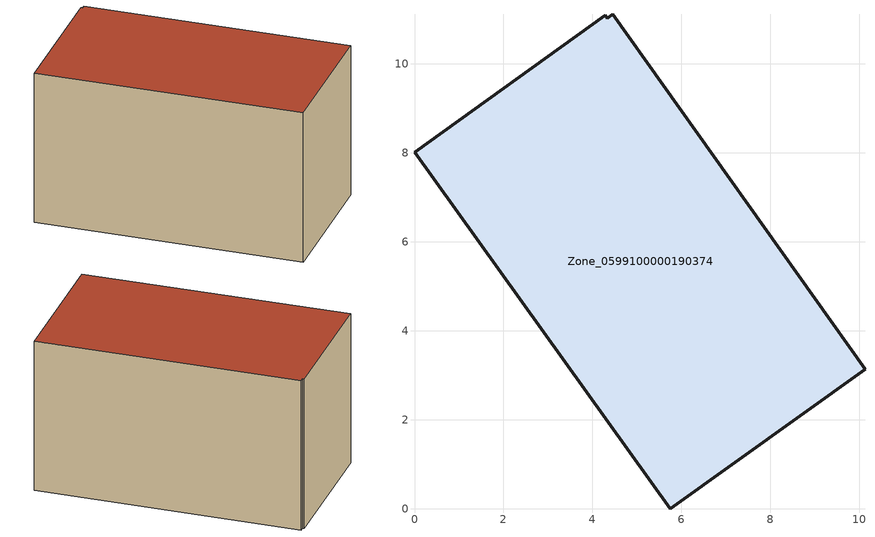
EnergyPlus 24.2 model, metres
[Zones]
Zone_0599100000190374
 floor ground (C_G): 4.46,11.12 10.13,3.13 5.75,0 0,8.02 4.29,11.09 4.33,11.03 z0
 wall outside (C_F): 5.75,0 10.13,3.13 4.46,11.12 4.33,11.03 4.29,11.09 0,8.02 5.75,0 z0:5.85
 roof outside (C_R): 10.13,3.13 4.46,11.12 4.33,11.03 4.29,11.09 0,8.02 5.75,0 z5.85
[BUILDING]
Pand.0599100000190374: North Axis=0; Terrain=City; Loads Convergence Tolerance Value=0.04; Temperature Convergence Tolerance Value=0.4; Solar Distribution=FullExterior; Maximum Number of Warmup Days=25; Minimum Number of Warmup Days=1
[Site:Location]
Rotterdam.The.Hague.AP_ZH_NLD Design_Conditions: Latitude=51.96; Longitude=4.45; Time Zone=1; Elevation=-4.5
[SITE:GROUNDTEMPERATURE:BUILDINGSURFACE]
18, 18, 18, 18, 18, 18, 18, 18, 18, 18, 18, 18
[MATERIAL] Thermal Absorptance=0.9; Solar Absorptance=0.7; Visible Absorptance=0.7
Name | Roughness | Thickness | Conductivity | Density | Specific Heat
G.TI.1975-1991 | MediumSmooth | 0.15 | 0.288461 | 540 | 1210
F.TI.1975-1991 | Rough | 0.3 | 0.230769 | 1920 | 840
R.TI.1975-1991 | MediumRough | 0.2 | 0.153846 | 1500 | 1000
[CONSTRUCTION]
C_G: G.TI.1975-1991
C_F: F.TI.1975-1991
C_R: R.TI.1975-1991
[ZONE]
Zone_0599100000190374: Type=1; Multiplier=1; Ceiling Height=Autocalculate; Volume=Autocalculate; Floor Area=autocalculate; Part of Total Floor Area=Yes
[ZONEINFILTRATION:DESIGNFLOWRATE]
Infil_Zone_0599100000190374: Zone or ZoneList or Space or SpaceList=Zone_0599100000190374; Schedule=AlwaysOn; Design Flow Rate Calculation Method=Flow/Area; Flow Rate per Floor Area=0.003; Constant Term Coefficient=1; Temperature Term Coefficient=0; Velocity Term Coefficient=0; Velocity Squared Term Coefficient=0
[HVACTEMPLATE:ZONE:IDEALLOADSAIRSYSTEM]
Zone_0599100000190374: Maximum Heating Supply Air Temperature=50; Minimum Cooling Supply Air Temperature=13; Maximum Heating Supply Air Humidity Ratio=0.0156; Minimum Cooling Supply Air Humidity Ratio=0.0077; Heating Limit=NoLimit; Cooling Limit=NoLimit; Dehumidification Control Type=ConstantSensibleHeatRatio; Cooling Sensible Heat Ratio=0.7; Dehumidification Setpoint=60; Humidification Control Type=None; Humidification Setpoint=30; Outdoor Air Method=None; Outdoor Air Flow Rate per Person=0.00944; Outdoor Air Flow Rate per Zone Floor Area=0; Outdoor Air Flow Rate per Zone=0; Demand Controlled Ventilation Type=None; Outdoor Air Economizer Type=NoEconomizer; Heat Recovery Type=None; Sensible Heat Recovery Effectiveness=0.7; Latent Heat Recovery Effectiveness=0.65
[ZONECONTROL:THERMOSTAT]
ThermostatControl_Zone_0599100000190374: Zone or ZoneList=Zone_0599100000190374; Control Type Schedule=DualSetpointControlType; Control 1=Thermostat_Zone_0599100000190374; Temperature Difference Between Cutout And Setpoint=0
[THERMOSTATSETPOINT:DUALSETPOINT]
Thermostat_Zone_0599100000190374: Heating Setpoint Temperature Schedule=HeatingSetpoint_Zone_0599100000190374; Cooling Setpoint Temperature Schedule=CoolingSetpoint_Zone_0599100000190374
[SCHEDULE:COMPACT]
HeatingSetpoint_Zone_0599100000190374: Through: 12/31, For: AllDays, Until: 24:00, 21
CoolingSetpoint_Zone_0599100000190374: Through: 12/31, For: AllDays, Until: 24:00, 24
DualSetpointControlType: Through: 12/31, For: AllDays, Until: 24:00, 4
AlwaysOn: Through: 12/31, For: AllDays, Until: 24:00, 1
